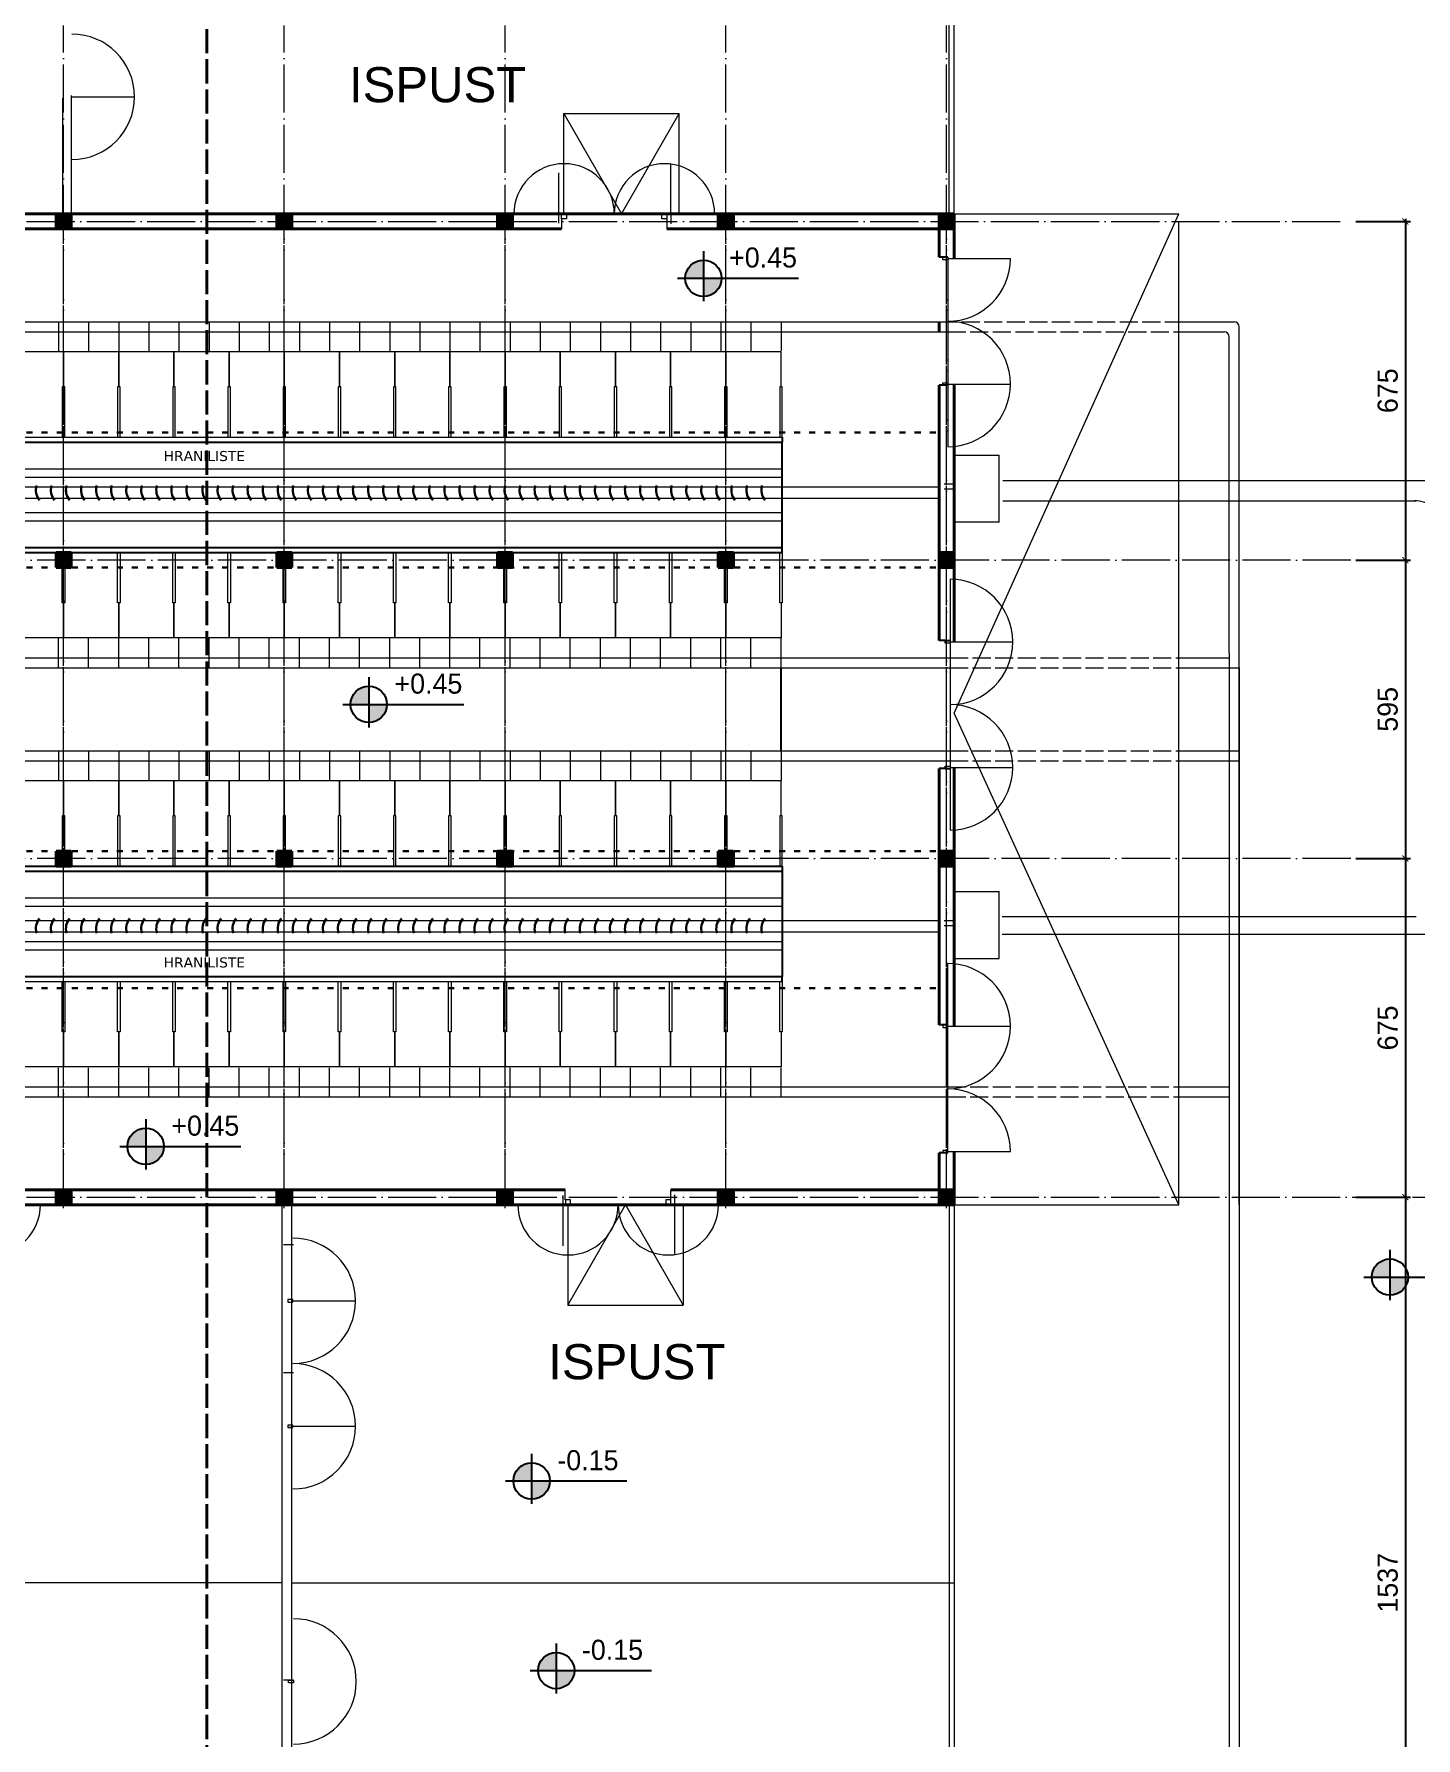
# Model space of a CAD drawing. Header units: millimetres. Extents: x 73 to 57768, y -40361 to 10065.
# Drawn here: x 6789 to 9543, y 4768 to 8164 of the extents above; entities that cross this region are included whole.
import ezdxf

# ---------------------------------------------------------------- set-up
doc = ezdxf.new("R2010")
doc.units = ezdxf.units.MM
for name, pattern in [('ACAD_ISO02W100', [15, 12, -3]), ('ACAD_ISO03W100', [30, 12, -18]), ('ACAD_ISO04W100', [30, 24, -3, 0, -3])]:
    doc.linetypes.add(name, pattern=pattern)
for name, color, linetype, lineweight in [('1', 7, 'Continuous', 15), ('cijevi', 151, 'ACAD_ISO03W100', 30), ('fekalna', 43, 'Continuous', 5), ('kote', 124, 'Continuous', 5), ('kote i srafura', 9, 'Continuous', 5), ('presjek A-A B- B', 40, 'Continuous', 40)]:
    doc.layers.add(name, color=color, linetype=linetype, lineweight=lineweight)
doc.layers.add('pogled', color=7, linetype='Continuous', lineweight=5, true_color=0x8db1c3)
doc.layers.add('presjek', color=7, linetype='Continuous', lineweight=40, true_color=0xe37da2)
doc.layers.add('sjeccica', color=20, linetype='Continuous')
doc.layers.add('TEXT', color=7, linetype='Continuous')
doc.dimstyles.new('1-200', dxfattribs={"dimtxt": 40, "dimasz": 12, "dimexe": 10, "dimexo": 10, "dimgap": 15, "dimtad": 1, "dimdec": 0, "dimtxsty": 'Standard', "dimblk": 'ARCHTICK', "dimcen": 2.5, "dimdle": 5, "dimadec": 0, "dimazin": 0, "dimtfac": 1, "dimtdec": 0, "dimtmove": 0, "dimatfit": 3, "dimldrblk": 'ARCHTICK', "dimfxl": 1, "dimarcsym": 0})

# ---------------------------------------------------------------- blocks, each defined once
blk = doc.blocks.new('A$C064C6560')
at = {"layer": '1'}
for points in [[(70, 112.5), (0, 112.5), (0, 2.5), (70, 2.5)], [(170, 2.5), (170, 112.5)]]:
    blk.add_lwpolyline(points, dxfattribs=at)
for points in [[(70, 110), (170, 110), (170, 115), (70, 115)], [(70, 0), (170, 0), (170, 5), (70, 5)]]:
    blk.add_lwpolyline(points, close=True, dxfattribs=at)
blk = doc.blocks.new('_ArchTick')
at = {"layer": 'kote', "color": 0, "const_width": 0.15}
blk.add_lwpolyline([(-0.5, -0.5), (0.5, 0.5)], dxfattribs=at)
blk = doc.blocks.new('*D164')
at = {"layer": 'Defpoints', "color": 0}
for p in [(9413.4, 7790.8), (9413.4, 7115.8), (9522.1, 7115.8)]:
    blk.add_point(p, dxfattribs=at)
at = {"layer": 'kote i srafura', "color": 0, "lineweight": -2}
for p, q in [((9423.4, 7790.8), (9532.1, 7790.8)), ((9522.1, 7795.8), (9522.1, 7110.8)), ((9423.4, 7115.8), (9532.1, 7115.8))]:
    blk.add_line(p, q, dxfattribs=at)
at = {"layer": 'kote i srafura', "color": 0, "lineweight": -2, "xscale": 12, "yscale": 12, "zscale": 12}
for p, rotation in [((9522.1, 7790.8), 90), ((9522.1, 7115.8), 270)]:
    blk.add_blockref('_ArchTick', p, dxfattribs=dict(at, rotation=rotation))
at = {"layer": 'kote i srafura', "color": 0, "insert": (9487.1, 7453.3), "char_height": 40, "attachment_point": 5, "rotation": 90}
blk.add_mtext('675', dxfattribs=at)
blk = doc.blocks.new('*D165')
at = {"layer": 'Defpoints', "color": 0}
for p in [(9413.4, 7115.8), (9413.4, 6520.8), (9522.1, 6520.8)]:
    blk.add_point(p, dxfattribs=at)
at = {"layer": 'kote i srafura', "color": 0, "lineweight": -2}
for p, q in [((9423.4, 7115.8), (9532.1, 7115.8)), ((9522.1, 7120.8), (9522.1, 6515.8)), ((9423.4, 6520.8), (9532.1, 6520.8))]:
    blk.add_line(p, q, dxfattribs=at)
at = {"layer": 'kote i srafura', "color": 0, "lineweight": -2, "xscale": 12, "yscale": 12, "zscale": 12}
for p, rotation in [((9522.1, 7115.8), 90), ((9522.1, 6520.8), 270)]:
    blk.add_blockref('_ArchTick', p, dxfattribs=dict(at, rotation=rotation))
at = {"layer": 'kote i srafura', "color": 0, "insert": (9487.1, 6818.3), "char_height": 40, "attachment_point": 5, "rotation": 90}
blk.add_mtext('595', dxfattribs=at)
blk = doc.blocks.new('*D166')
at = {"layer": 'Defpoints', "color": 0}
for p in [(9413.4, 6520.8), (9413.4, 5845.8), (9522.1, 5845.8)]:
    blk.add_point(p, dxfattribs=at)
at = {"layer": 'kote i srafura', "color": 0, "lineweight": -2}
for p, q in [((9423.4, 6520.8), (9532.1, 6520.8)), ((9522.1, 6525.8), (9522.1, 5840.8)), ((9423.4, 5845.8), (9532.1, 5845.8))]:
    blk.add_line(p, q, dxfattribs=at)
at = {"layer": 'kote i srafura', "color": 0, "lineweight": -2, "xscale": 12, "yscale": 12, "zscale": 12}
for p, rotation in [((9522.1, 6520.8), 90), ((9522.1, 5845.8), 270)]:
    blk.add_blockref('_ArchTick', p, dxfattribs=dict(at, rotation=rotation))
at = {"layer": 'kote i srafura', "color": 0, "insert": (9487.1, 6183.3), "char_height": 40, "attachment_point": 5, "rotation": 90}
blk.add_mtext('675', dxfattribs=at)
blk = doc.blocks.new('*D167')
at = {"layer": 'Defpoints', "color": 0}
for p in [(9413.4, 5845.8), (9413.4, 4309.2), (9522.1, 4309.2)]:
    blk.add_point(p, dxfattribs=at)
at = {"layer": 'kote i srafura', "color": 0, "lineweight": -2}
for p, q in [((9423.4, 5845.8), (9532.1, 5845.8)), ((9522.1, 5850.8), (9522.1, 4304.2)), ((9423.4, 4309.2), (9532.1, 4309.2))]:
    blk.add_line(p, q, dxfattribs=at)
at = {"layer": 'kote i srafura', "color": 0, "lineweight": -2, "xscale": 12, "yscale": 12, "zscale": 12}
for p, rotation in [((9522.1, 5845.8), 90), ((9522.1, 4309.2), 270)]:
    blk.add_blockref('_ArchTick', p, dxfattribs=dict(at, rotation=rotation))
at = {"layer": 'kote i srafura', "color": 0, "insert": (9487.1, 5077.5), "char_height": 40, "attachment_point": 5, "rotation": 90}
blk.add_mtext('1537', dxfattribs=at)

msp = doc.modelspace()

# ---------------------------------------------------------------- hatches: boundary and pattern name
at = {"layer": 'presjek'}
for points in [[(6862.775, 7805.822), (6832.775, 7805.822), (6832.775, 7775.822), (6862.775, 7775.822)], [(7302.775, 7805.822), (7272.775, 7805.822), (7272.775, 7775.822), (7302.775, 7775.822)], [(7742.775, 7805.822), (7712.775, 7805.822), (7712.775, 7775.822), (7742.775, 7775.822)], [(8182.775, 7805.822), (8152.775, 7805.822), (8152.775, 7775.822), (8182.775, 7775.822)], [(8622.775, 7805.822), (8592.775, 7805.822), (8592.775, 7775.822), (8622.775, 7775.822)], [(6862.775, 7130.822), (6832.775, 7130.822), (6832.775, 7100.822), (6862.775, 7100.822)], [(7302.775, 7130.822), (7272.775, 7130.822), (7272.775, 7100.822), (7302.775, 7100.822)], [(7742.775, 7130.822), (7712.775, 7130.822), (7712.775, 7100.822), (7742.775, 7100.822)], [(8182.775, 7130.822), (8152.775, 7130.822), (8152.775, 7100.822), (8182.775, 7100.822)], [(8622.775, 7130.822), (8592.775, 7130.822), (8592.775, 7100.822), (8622.775, 7100.822)], [(6862.775, 6535.822), (6832.775, 6535.822), (6832.775, 6505.822), (6862.775, 6505.822)], [(7302.775, 6535.822), (7272.775, 6535.822), (7272.775, 6505.822), (7302.775, 6505.822)], [(7742.775, 6535.822), (7712.775, 6535.822), (7712.775, 6505.822), (7742.775, 6505.822)], [(8182.775, 6535.822), (8152.775, 6535.822), (8152.775, 6505.822), (8182.775, 6505.822)], [(8622.775, 6535.822), (8592.775, 6535.822), (8592.775, 6505.822), (8622.775, 6505.822)], [(6862.775, 5860.822), (6832.775, 5860.822), (6832.775, 5830.822), (6862.775, 5830.822)], [(7302.775, 5860.822), (7272.775, 5860.822), (7272.775, 5830.822), (7302.775, 5830.822)], [(7742.775, 5860.822), (7712.775, 5860.822), (7712.775, 5830.822), (7742.775, 5830.822)], [(8182.775, 5860.822), (8152.775, 5860.822), (8152.775, 5830.822), (8182.775, 5830.822)], [(8622.775, 5860.822), (8592.775, 5860.822), (8592.775, 5830.822), (8622.775, 5830.822)]]:
    msp.add_hatch(color=256, dxfattribs=at).paths.add_polyline_path(points)
at = {"layer": 'TEXT'}
h = msp.add_hatch(color=256, dxfattribs=at)
h.paths.add_polyline_path([(8123.085, 7677.469), (8123.085, 7713.705, 0.41421356), (8086.85, 7677.469)])
h.paths.add_polyline_path([(8159.321, 7677.469), (8123.085, 7677.469), (8123.085, 7641.233, 0.41421356)])
h = msp.add_hatch(color=256, dxfattribs=at)
h.paths.add_polyline_path([(7456.108, 6828.201), (7456.108, 6864.436, 0.41421356), (7419.872, 6828.201)])
h.paths.add_polyline_path([(7492.344, 6828.201), (7456.108, 6828.201), (7456.108, 6791.965, 0.41421356)])
h = msp.add_hatch(color=256, dxfattribs=at)
h.paths.add_polyline_path([(7011.456, 5947.184), (7011.456, 5983.419, 0.41421356), (6975.22, 5947.184)])
h.paths.add_polyline_path([(7047.692, 5947.184), (7011.456, 5947.184), (7011.456, 5910.948, 0.41421356)])
h = msp.add_hatch(color=256, dxfattribs=at)
h.paths.add_polyline_path([(9491.262, 5686.678), (9491.262, 5722.914, 0.41421356), (9455.026, 5686.678)])
h.paths.add_polyline_path([(9527.498, 5686.678), (9491.262, 5686.678), (9491.262, 5650.442, 0.41421356)])
h = msp.add_hatch(color=256, dxfattribs=at)
h.paths.add_polyline_path([(7780.699, 5280.354), (7780.699, 5316.59, 0.41421356), (7744.463, 5280.354)])
h.paths.add_polyline_path([(7816.935, 5280.354), (7780.699, 5280.354), (7780.699, 5244.118, 0.41421356)])
h = msp.add_hatch(color=256, dxfattribs=at)
h.paths.add_polyline_path([(7829.697, 4902.521), (7829.697, 4938.757, 0.41421356), (7793.461, 4902.521)])
h.paths.add_polyline_path([(7865.932, 4902.521), (7829.697, 4902.521), (7829.697, 4866.285, 0.41421356)])

# ---------------------------------------------------------------- linework, layer by layer
for p, q in [((8609.915, 7719.226), (8592.775, 7719.226)), ((8609.915, 7464.226), (8592.775, 7464.226)), ((5527.775, 7350.822), (8280.275, 7350.822)), ((8280.275, 7360.822), (8280.275, 7350.822)), ((8280.275, 7140.822), (8280.275, 7350.822)), ((5527.775, 7140.822), (8280.275, 7140.822)), ((8280.275, 7130.822), (8280.275, 7140.822)), ((5527.775, 7130.822), (8280.275, 7130.822)), ((8604.643, 6955.194), (8592.775, 6955.194)), ((8604.643, 6955.194), (8614.643, 6955.194)), ((8277.775, 6735.822), (8277.775, 6900.822)), ((8604.643, 6700.194), (8592.775, 6700.194)), ((8604.643, 6700.194), (8614.643, 6700.194)), ((5527.775, 6505.822), (8280.275, 6505.822)), ((5527.775, 6495.822), (8280.275, 6495.822)), ((8280.275, 6505.822), (8280.275, 6495.822)), ((8280.275, 6495.822), (8280.275, 6285.822)), ((5527.775, 6285.822), (8280.275, 6285.822)), ((8280.275, 6275.822), (8280.275, 6285.822)), ((8609.915, 6189.251), (8592.775, 6189.251)), ((8609.915, 5934.251), (8592.775, 5934.251))]:
    msp.add_line(p, q)
at = {"layer": '1', "color": 251, "linetype": 'ACAD_ISO04W100', "ltscale": 4}
for p, q in [((6847.775, 5845.822), (6847.775, 8181.36)), ((7287.775, 5845.822), (7287.775, 8181.36)), ((7727.775, 5845.822), (7727.775, 8181.36)), ((8167.775, 5845.822), (8167.775, 8181.36)), ((8607.775, 5845.822), (8607.775, 8181.36)), ((5212.775, 7790.822), (9413.368, 7790.822)), ((6847.775, 5824.181), (6847.775, 7805.822)), ((7287.775, 5824.181), (7287.775, 7805.822)), ((7727.775, 5824.181), (7727.775, 7805.822)), ((8167.775, 5824.181), (8167.775, 7805.822)), ((8607.775, 5824.181), (8607.775, 7805.822)), ((9413.368, 7115.822), (5197.775, 7115.822)), ((9413.368, 6520.822), (5197.775, 6520.822)), ((5212.775, 5845.822), (9978.31, 5845.822))]:
    msp.add_line(p, q, dxfattribs=at)
at = {"layer": 'cijevi'}
for p, q in [((5304.089, 7370.383), (8592.775, 7370.383)), ((5304.089, 7100.822), (8592.775, 7100.822)), ((5304.089, 6535.822), (8592.775, 6535.822)), ((5304.089, 6262.726), (8592.775, 6262.726))]:
    msp.add_line(p, q, dxfattribs=at)
at = {"layer": 'fekalna'}
for p, q in [((6864.306, 8039.18), (6989.306, 8039.18)), ((7834.923, 7787.45), (7834.923, 7887.45)), ((8057.816, 7805.822), (8057.816, 7905.822)), ((7839.923, 7795.822), (7839.923, 7775.822)), ((8050.408, 7795.822), (8050.408, 7775.822)), ((8058.132, 7805.822), (8058.132, 7785.822)), ((8609.915, 7716.726), (8734.915, 7716.726)), ((8609.915, 7716.726), (8609.915, 7591.726)), ((5527.775, 7590.822), (8592.775, 7590.822)), ((6837.775, 7590.822), (6837.775, 7533.126)), ((6897.775, 7590.822), (6897.775, 7533.126)), ((6957.775, 7590.822), (6957.775, 7533.126)), ((7017.775, 7590.822), (7017.775, 7533.126)), ((7077.775, 7590.822), (7077.775, 7533.126)), ((7137.775, 7590.822), (7137.775, 7533.126)), ((7197.775, 7590.822), (7197.775, 7533.126)), ((7257.775, 7590.822), (7257.775, 7533.126)), ((7317.775, 7590.822), (7317.775, 7533.126)), ((7377.775, 7590.822), (7377.775, 7533.126)), ((7437.775, 7590.822), (7437.775, 7533.126)), ((7497.775, 7590.822), (7497.775, 7533.126)), ((7557.775, 7590.822), (7557.775, 7533.126)), ((7617.775, 7590.822), (7617.775, 7533.126)), ((7677.775, 7590.822), (7677.775, 7533.126)), ((7737.775, 7590.822), (7737.775, 7533.126)), ((7797.775, 7590.822), (7797.775, 7533.126)), ((7857.775, 7590.822), (7857.775, 7533.126)), ((7917.775, 7590.822), (7917.775, 7533.126)), ((7977.775, 7590.822), (7977.775, 7533.126)), ((8037.775, 7590.822), (8037.775, 7533.126)), ((8097.775, 7590.822), (8097.775, 7533.126)), ((8157.775, 7590.822), (8157.775, 7533.126)), ((8217.775, 7590.822), (8217.775, 7533.126)), ((8277.775, 7590.822), (8277.775, 7533.126)), ((8609.915, 7591.726), (8609.915, 7466.726)), ((9070.775, 7590.822), (9180.775, 7590.822)), ((9190.775, 5830.822), (9190.775, 7580.822)), ((5527.775, 7570.822), (8609.915, 7570.822)), ((9070.775, 7570.822), (9160.775, 7570.822)), ((9170.775, 6930.822), (9170.775, 7560.822)), ((8609.915, 7466.726), (8609.915, 7341.726)), ((8609.915, 7466.726), (8734.915, 7466.726)), ((8614.643, 7077.694), (8614.643, 6952.694)), ((6837.775, 6900.822), (6837.775, 6960.461)), ((6897.775, 6900.822), (6897.775, 6960.461)), ((6957.775, 6900.822), (6957.775, 6960.461)), ((7017.775, 6900.822), (7017.775, 6960.461)), ((7077.775, 6900.822), (7077.775, 6960.461)), ((7137.775, 6900.822), (7137.775, 6960.461)), ((7197.775, 6900.822), (7197.775, 6960.461)), ((7257.775, 6900.822), (7257.775, 6960.461)), ((7317.775, 6900.822), (7317.775, 6960.461)), ((7377.775, 6900.822), (7377.775, 6960.461)), ((7437.775, 6900.822), (7437.775, 6960.461)), ((7497.775, 6900.822), (7497.775, 6960.461)), ((7557.775, 6900.822), (7557.775, 6960.461)), ((7617.775, 6900.822), (7617.775, 6960.461)), ((7677.775, 6900.822), (7677.775, 6960.461)), ((7737.775, 6900.822), (7737.775, 6960.461)), ((7797.775, 6900.822), (7797.775, 6960.461)), ((7857.775, 6900.822), (7857.775, 6960.461)), ((7917.775, 6900.822), (7917.775, 6960.461)), ((7977.775, 6900.822), (7977.775, 6960.461)), ((8037.775, 6900.822), (8037.775, 6960.461)), ((8097.775, 6900.822), (8097.775, 6960.461)), ((8157.775, 6900.822), (8157.775, 6960.461)), ((8217.775, 6900.822), (8217.775, 6960.461)), ((8277.775, 6900.822), (8277.775, 6960.461)), ((8614.643, 6952.694), (8739.643, 6952.694)), ((8614.643, 6952.694), (8614.643, 6827.694)), ((9170.775, 6930.822), (9170.775, 1329.161)), ((5527.775, 6920.822), (8614.643, 6920.822)), ((5527.775, 6900.822), (8614.643, 6900.822)), ((9070.775, 6920.822), (9170.775, 6920.822)), ((9070.775, 6900.822), (9190.775, 6900.822)), ((9190.775, 6900.822), (9190.775, 1329.161)), ((8614.643, 6827.694), (8614.643, 6702.694)), ((5527.775, 6735.822), (8614.643, 6735.822)), ((6837.775, 6735.822), (6837.775, 6676.184)), ((6897.775, 6735.822), (6897.775, 6676.184)), ((6957.775, 6735.822), (6957.775, 6676.184)), ((7017.775, 6735.822), (7017.775, 6676.184)), ((7077.775, 6735.822), (7077.775, 6676.184)), ((7137.775, 6735.822), (7137.775, 6676.184)), ((7197.775, 6735.822), (7197.775, 6676.184)), ((7257.775, 6735.822), (7257.775, 6676.184)), ((7317.775, 6735.822), (7317.775, 6676.184)), ((7377.775, 6735.822), (7377.775, 6676.184)), ((7437.775, 6735.822), (7437.775, 6676.184)), ((7497.775, 6735.822), (7497.775, 6676.184)), ((7557.775, 6735.822), (7557.775, 6676.184)), ((7617.775, 6735.822), (7617.775, 6676.184)), ((7677.775, 6735.822), (7677.775, 6676.184)), ((7737.775, 6735.822), (7737.775, 6676.184)), ((7797.775, 6735.822), (7797.775, 6676.184)), ((7857.775, 6735.822), (7857.775, 6676.184)), ((7917.775, 6735.822), (7917.775, 6676.184)), ((7977.775, 6735.822), (7977.775, 6676.184)), ((8037.775, 6735.822), (8037.775, 6676.184)), ((8097.775, 6735.822), (8097.775, 6676.184)), ((8157.775, 6735.822), (8157.775, 6676.184)), ((8217.775, 6735.822), (8217.775, 6676.184)), ((8277.775, 6735.822), (8277.775, 6676.184)), ((9070.775, 6735.822), (9190.775, 6735.822)), ((5527.775, 6715.822), (8614.643, 6715.822)), ((8614.643, 6702.694), (8614.643, 6577.694)), ((8614.643, 6702.694), (8739.643, 6702.694)), ((9070.775, 6715.822), (9170.775, 6715.822)), ((9170.775, 6715.822), (9190.775, 6715.822)), ((8609.915, 6186.751), (8609.915, 6311.751)), ((8609.915, 6186.751), (8734.915, 6186.751)), ((8609.915, 6061.751), (8609.915, 6186.751)), ((6837.775, 6045.822), (6837.775, 6103.519)), ((6897.775, 6045.822), (6897.775, 6103.519)), ((6957.775, 6045.822), (6957.775, 6103.519)), ((7017.775, 6045.822), (7017.775, 6103.519)), ((7077.775, 6045.822), (7077.775, 6103.519)), ((7137.775, 6045.822), (7137.775, 6103.519)), ((7197.775, 6045.822), (7197.775, 6103.519)), ((7257.775, 6045.822), (7257.775, 6103.519)), ((7317.775, 6045.822), (7317.775, 6103.519)), ((7377.775, 6045.822), (7377.775, 6103.519)), ((7437.775, 6045.822), (7437.775, 6103.519)), ((7497.775, 6045.822), (7497.775, 6103.519)), ((7557.775, 6045.822), (7557.775, 6103.519)), ((7617.775, 6045.822), (7617.775, 6103.519)), ((7677.775, 6045.822), (7677.775, 6103.519)), ((7737.775, 6045.822), (7737.775, 6103.519)), ((7797.775, 6045.822), (7797.775, 6103.519)), ((7857.775, 6045.822), (7857.775, 6103.519)), ((7917.775, 6045.822), (7917.775, 6103.519)), ((7977.775, 6045.822), (7977.775, 6103.519)), ((8037.775, 6045.822), (8037.775, 6103.519)), ((8097.775, 6045.822), (8097.775, 6103.519)), ((8157.775, 6045.822), (8157.775, 6103.519)), ((8217.775, 6045.822), (8217.775, 6103.519)), ((8277.775, 6045.822), (8277.775, 6103.519)), ((5527.775, 6065.822), (8609.915, 6065.822)), ((5527.775, 6045.822), (8609.915, 6045.822)), ((8609.915, 5936.751), (8609.915, 6061.751)), ((9070.775, 6065.822), (9170.775, 6065.822)), ((9070.775, 6045.822), (9170.775, 6045.822)), ((8609.915, 5936.751), (8734.915, 5936.751)), ((7842.686, 5849.194), (7842.686, 5749.194)), ((7847.686, 5840.822), (7847.686, 5860.822)), ((8058.171, 5840.822), (8058.171, 5860.822)), ((8065.895, 5830.822), (8065.895, 5850.822)), ((8065.579, 5830.822), (8065.579, 5730.822))]:
    msp.add_line(p, q, dxfattribs=at)
at = {"layer": 'fekalna', "linetype": 'ACAD_ISO02W100', "ltscale": 3}
for p, q in [((8592.775, 7590.822), (9070.775, 7590.822)), ((8609.915, 7570.822), (9070.775, 7570.822)), ((8614.643, 6920.822), (9070.775, 6920.822)), ((8614.643, 6900.822), (9070.775, 6900.822)), ((8614.643, 6735.822), (9070.775, 6735.822)), ((8614.643, 6715.822), (9070.775, 6715.822)), ((8609.915, 6065.822), (9070.775, 6065.822)), ((8609.915, 6045.822), (9070.775, 6045.822))]:
    msp.add_line(p, q, dxfattribs=at)
at = {"layer": 'fekalna', "ltscale": 5}
for points in [[(6845.758, 8036.68), (6845.758, 7805.822)], [(6863.921, 7805.822), (6863.921, 8041.68)]]:
    msp.add_lwpolyline(points, dxfattribs=at)
at = {"layer": 'fekalna'}
for points in [[(7850.432, 7805.822), (7850.432, 7795.822), (7840.432, 7795.822), (7840.432, 7805.822)], [(8050.432, 7805.822), (8050.432, 7795.822), (8040.432, 7795.822), (8040.432, 7805.822)], [(8609.915, 7714.226), (8599.915, 7714.226), (8599.915, 7719.226), (8609.915, 7719.226)], [(8609.915, 7464.226), (8599.915, 7464.226), (8599.915, 7469.226), (8609.915, 7469.226)], [(8614.643, 6950.194), (8604.643, 6950.194), (8604.643, 6955.194), (8614.643, 6955.194)], [(8614.643, 6700.194), (8604.643, 6700.194), (8604.643, 6705.194), (8614.643, 6705.194)], [(8609.915, 6189.251), (8599.915, 6189.251), (8599.915, 6184.251), (8609.915, 6184.251)], [(8609.915, 5939.251), (8599.915, 5939.251), (8599.915, 5934.251), (8609.915, 5934.251)], [(7858.195, 5830.822), (7858.195, 5840.822), (7848.195, 5840.822), (7848.195, 5830.822)], [(8058.195, 5830.822), (8058.195, 5840.822), (8048.195, 5840.822), (8048.195, 5830.822)]]:
    msp.add_lwpolyline(points, close=True, dxfattribs=at)
for centre, radius, start, end in [((6864.306, 8039.18), 125, 270, 90), ((7845.432, 7805.822), 100, 0, 180), ((8045.432, 7805.822), 100, 0, 180), ((8609.915, 7716.726), 125, 270, 360), ((8609.915, 7466.726), 125, 270, 90), ((9180.775, 7580.822), 10, 0, 90), ((9160.775, 7560.822), 10, 0, 90), ((8614.643, 6952.694), 125, 270, 90), ((8614.643, 6702.694), 125, 270, 90), ((8609.915, 6186.751), 125, 270, 90), ((8609.915, 5936.751), 125, 0, 90), ((6701.839, 5830.962), 100, 180, 0), ((7853.195, 5830.822), 100, 180, 0), ((8053.195, 5830.822), 100, 180, 0)]:
    msp.add_arc(centre, radius, start, end, dxfattribs=at)
at = {"layer": 'pogled', "ltscale": 5}
for p, q in [((8612.775, 7805.822), (8612.775, 8605.822)), ((8622.775, 7805.822), (8622.775, 8605.822)), ((8622.775, 7805.822), (9070.775, 7805.822)), ((8622.775, 6810.822), (9070.775, 7805.822)), ((9070.775, 5830.822), (9070.775, 7790.822)), ((9070.775, 5830.822), (8622.775, 6810.822)), ((8622.775, 5830.822), (9070.775, 5830.822))]:
    msp.add_line(p, q, dxfattribs=at)
at = {"layer": 'pogled', "ltscale": 55}
for p, q in [((7844.758, 8005.683), (7959.77, 7805.683)), ((7844.758, 7805.683), (7844.758, 8005.683)), ((7844.758, 8005.683), (8074.782, 8005.683)), ((7959.77, 7805.683), (8074.782, 8005.683)), ((8074.782, 7805.683), (8074.782, 8005.683)), ((7852.682, 5630.962), (7967.693, 5830.962)), ((7852.682, 5830.962), (7852.682, 5630.962)), ((7967.693, 5830.962), (8082.705, 5630.962)), ((8082.705, 5830.962), (8082.705, 5630.962)), ((7852.682, 5630.962), (8082.705, 5630.962))]:
    msp.add_line(p, q, dxfattribs=at)
at = {"layer": 'pogled', "ltscale": 3}
for p, q in [((8622.881, 7324.975, -92.528), (8712.412, 7324.975, -92.528)), ((8712.449, 7191.536), (8712.449, 7324.975)), ((5527.775, 7297.822), (8280.275, 7297.822)), ((5527.775, 7280.822), (8280.275, 7280.822)), ((5527.775, 7262.064), (8592.775, 7262.064)), ((5527.775, 7239.462), (8592.775, 7239.462)), ((5527.775, 7210.822), (8280.275, 7210.822)), ((5527.775, 7193.822), (8280.275, 7193.822)), ((8622.881, 7192.019, -92.528), (8712.412, 7192.019, -92.528)), ((8622.881, 6454.975, -92.528), (8712.412, 6454.975, -92.528)), ((8712.449, 6321.536), (8712.449, 6454.975)), ((5527.775, 6442.822), (8280.275, 6442.822)), ((5527.775, 6425.822), (8280.275, 6425.822)), ((5527.775, 6397.182), (8592.775, 6397.182)), ((5527.775, 6374.58), (8592.775, 6374.58)), ((5527.775, 6355.822), (8280.275, 6355.822)), ((5527.775, 6338.822), (8280.275, 6338.822)), ((8622.881, 6322.019, -92.528), (8712.412, 6322.019, -92.528))]:
    msp.add_line(p, q, dxfattribs=at)
at = {"layer": 'pogled'}
for p, q in [((8612.775, 5830.822), (8612.775, 4324.181)), ((8622.775, 5830.822), (8622.775, 4324.181)), ((7306.184, 5750.706), (7286.184, 5750.706)), ((7304.789, 5641.898), (7294.789, 5641.898)), ((7304.789, 5639.398), (7429.789, 5639.398)), ((7306.184, 5495.706), (7286.184, 5495.706)), ((7304.789, 5386.898), (7294.789, 5386.898)), ((7304.789, 5389.398), (7429.789, 5389.398)), ((7282.775, 5077.501), (5922.775, 5077.501)), ((7302.775, 5077.501), (8622.775, 5077.501)), ((7306.184, 4883.323), (7286.184, 4883.323)), ((7306.184, 4883.323), (7296.184, 4883.323))]:
    msp.add_line(p, q, dxfattribs=at)
at = {"layer": 'pogled', "elevation": 92.528}
for points in [[(8719.846, 7274.171), (9574.877, 7274.171)], [(8719.846, 7234.171), (9542.768, 7234.171)], [(8718.261, 6405.718), (9543.373, 6405.718)], [(8718.261, 6369.891), (9574.967, 6369.891)]]:
    msp.add_lwpolyline(points, dxfattribs=at)
at = {"layer": 'pogled', "lineweight": 5, "ltscale": 3}
for points in [[(8622.881, 7266.899), (8602.785, 7266.899)], [(8622.881, 7256.899), (8602.785, 7256.899)], [(8622.881, 6396.899), (8602.785, 6396.899)], [(8622.881, 6386.899), (8602.785, 6386.899)]]:
    msp.add_lwpolyline(points, dxfattribs=at)
at = {"layer": 'pogled'}
msp.add_lwpolyline([(7282.775, 5830.822), (7282.775, 4324.181), (7302.775, 4324.181), (7302.775, 5830.822)], dxfattribs=at)
for points in [[(7294.789, 5636.898), (7304.789, 5636.898), (7304.789, 5641.898), (7294.789, 5641.898)], [(7294.789, 5386.898), (7304.789, 5386.898), (7304.789, 5391.898), (7294.789, 5391.898)], [(7296.184, 4883.323), (7306.184, 4883.323), (7306.184, 4878.323), (7296.184, 4878.323)]]:
    msp.add_lwpolyline(points, close=True, dxfattribs=at)
at = {"layer": 'pogled', "ltscale": 3}
for centre, radius, start, end in [((6823.563, 7255.339), 32.304, 163.970973, 219.689658), ((6823.563, 7255.339), 30.304, 163.970973, 219.689658), ((6853.563, 7255.339), 32.304, 163.970973, 219.689658), ((6853.563, 7255.339), 30.304, 163.970973, 219.689658), ((6883.563, 7255.339), 32.304, 163.970973, 219.689658), ((6883.563, 7255.339), 30.304, 163.970973, 219.689658), ((6913.563, 7255.339), 32.304, 163.970973, 219.689658), ((6913.563, 7255.339), 32.304, 163.970973, 219.689658), ((6913.563, 7255.339), 30.304, 163.970973, 219.689658), ((6913.563, 7255.339), 30.304, 163.970973, 219.689658), ((6943.563, 7255.339), 32.304, 163.970973, 219.689658), ((6943.563, 7255.339), 30.304, 163.970973, 219.689658), ((6973.563, 7255.339), 32.304, 163.970973, 219.689658), ((6973.563, 7255.339), 30.304, 163.970973, 219.689658), ((7003.563, 7255.339), 32.304, 163.970973, 219.689658), ((7003.563, 7255.339), 30.304, 163.970973, 219.689658), ((7033.563, 7255.339), 32.304, 163.970973, 219.689658), ((7033.563, 7255.339), 30.304, 163.970973, 219.689658), ((7063.563, 7255.339), 32.304, 163.970973, 219.689658), ((7063.563, 7255.339), 30.304, 163.970973, 219.689658), ((7093.563, 7255.339), 32.304, 163.970973, 219.689658), ((7093.563, 7255.339), 30.304, 163.970973, 219.689658), ((7123.563, 7255.339), 32.304, 163.970973, 219.689658), ((7123.563, 7255.339), 30.304, 163.970973, 219.689658), ((7155.606, 7255.339), 32.304, 163.970973, 219.689658), ((7155.606, 7255.339), 30.304, 163.970973, 219.689658), ((7185.606, 7255.339), 32.304, 163.970973, 219.689658), ((7185.606, 7255.339), 30.304, 163.970973, 219.689658), ((7215.606, 7255.339), 32.304, 163.970973, 219.689658), ((7215.606, 7255.339), 30.304, 163.970973, 219.689658), ((7245.606, 7255.339), 32.304, 163.970973, 219.689658), ((7245.606, 7255.339), 30.304, 163.970973, 219.689658), ((7275.606, 7255.339), 32.304, 163.970973, 219.689658), ((7275.606, 7255.339), 30.304, 163.970973, 219.689658), ((7305.606, 7255.339), 32.304, 163.970973, 219.689658), ((7305.606, 7255.339), 30.304, 163.970973, 219.689658), ((7335.606, 7255.339), 32.304, 163.970973, 219.689658), ((7335.606, 7255.339), 30.304, 163.970973, 219.689658), ((7365.606, 7255.339), 32.304, 163.970973, 219.689658), ((7365.606, 7255.339), 32.304, 163.970973, 219.689658), ((7365.606, 7255.339), 30.304, 163.970973, 219.689658), ((7365.606, 7255.339), 30.304, 163.970973, 219.689658), ((7395.606, 7255.339), 32.304, 163.970973, 219.689658), ((7395.606, 7255.339), 30.304, 163.970973, 219.689658), ((7425.606, 7255.339), 32.304, 163.970973, 219.689658), ((7425.606, 7255.339), 30.304, 163.970973, 219.689658), ((7455.606, 7255.339), 32.304, 163.970973, 219.689658), ((7455.606, 7255.339), 30.304, 163.970973, 219.689658), ((7485.606, 7255.339), 32.304, 163.970973, 219.689658), ((7485.606, 7255.339), 30.304, 163.970973, 219.689658), ((7515.606, 7255.339), 32.304, 163.970973, 219.689658), ((7515.606, 7255.339), 30.304, 163.970973, 219.689658), ((7545.606, 7255.339), 32.304, 163.970973, 219.689658), ((7545.606, 7255.339), 30.304, 163.970973, 219.689658), ((7575.606, 7255.339), 32.304, 163.970973, 219.689658), ((7575.606, 7255.339), 30.304, 163.970973, 219.689658), ((7607.648, 7255.339), 32.304, 163.970973, 219.689658), ((7607.648, 7255.339), 30.304, 163.970973, 219.689658), ((7637.648, 7255.339), 32.304, 163.970973, 219.689658), ((7637.648, 7255.339), 30.304, 163.970973, 219.689658), ((7667.648, 7255.339), 32.304, 163.970973, 219.689658), ((7667.648, 7255.339), 30.304, 163.970973, 219.689658), ((7697.648, 7255.339), 32.304, 163.970973, 219.689658), ((7697.648, 7255.339), 30.304, 163.970973, 219.689658), ((7727.648, 7255.339), 32.304, 163.970973, 219.689658), ((7727.648, 7255.339), 30.304, 163.970973, 219.689658), ((7757.648, 7255.339), 32.304, 163.970973, 219.689658), ((7757.648, 7255.339), 30.304, 163.970973, 219.689658), ((7787.648, 7255.339), 32.304, 163.970973, 219.689658), ((7787.648, 7255.339), 30.304, 163.970973, 219.689658), ((7817.648, 7255.339), 32.304, 163.970973, 219.689658), ((7817.648, 7255.339), 32.304, 163.970973, 219.689658), ((7817.648, 7255.339), 30.304, 163.970973, 219.689658), ((7817.648, 7255.339), 30.304, 163.970973, 219.689658), ((7847.648, 7255.339), 32.304, 163.970973, 219.689658), ((7847.648, 7255.339), 30.304, 163.970973, 219.689658), ((7877.648, 7255.339), 32.304, 163.970973, 219.689658), ((7877.648, 7255.339), 30.304, 163.970973, 219.689658), ((7907.648, 7255.339), 32.304, 163.970973, 219.689658), ((7907.648, 7255.339), 30.304, 163.970973, 219.689658), ((7937.648, 7255.339), 32.304, 163.970973, 219.689658), ((7937.648, 7255.339), 30.304, 163.970973, 219.689658), ((7967.648, 7255.339), 32.304, 163.970973, 219.689658), ((7967.648, 7255.339), 30.304, 163.970973, 219.689658), ((7997.648, 7255.339), 32.304, 163.970973, 219.689658), ((7997.648, 7255.339), 30.304, 163.970973, 219.689658), ((8027.648, 7255.339), 32.304, 163.970973, 219.689658), ((8027.648, 7255.339), 30.304, 163.970973, 219.689658), ((8059.691, 7255.339), 32.304, 163.970973, 219.689658), ((8059.691, 7255.339), 30.304, 163.970973, 219.689658), ((8089.691, 7255.339), 32.304, 163.970973, 219.689658), ((8089.691, 7255.339), 30.304, 163.970973, 219.689658), ((8119.691, 7255.339), 32.304, 163.970973, 219.689658), ((8119.691, 7255.339), 30.304, 163.970973, 219.689658), ((8149.691, 7255.339), 32.304, 163.970973, 219.689658), ((8149.691, 7255.339), 30.304, 163.970973, 219.689658), ((8179.691, 7255.339), 32.304, 163.970973, 219.689658), ((8179.691, 7255.339), 30.304, 163.970973, 219.689658), ((8209.691, 7255.339), 32.304, 163.970973, 219.689658), ((8209.691, 7255.339), 30.304, 163.970973, 219.689658), ((8239.691, 7255.339), 32.304, 163.970973, 219.689658), ((8239.691, 7255.339), 30.304, 163.970973, 219.689658), ((8269.691, 7255.339), 32.304, 163.970973, 219.689658), ((8269.691, 7255.339), 30.304, 163.970973, 219.689658), ((6823.563, 6381.305), 32.304, 140.310342, 196.029027), ((6823.563, 6381.305), 30.304, 140.310342, 196.029027), ((6853.563, 6381.305), 32.304, 140.310342, 196.029027), ((6853.563, 6381.305), 30.304, 140.310342, 196.029027), ((6883.563, 6381.305), 32.304, 140.310342, 196.029027), ((6883.563, 6381.305), 30.304, 140.310342, 196.029027), ((6913.563, 6381.305), 32.304, 140.310342, 196.029027), ((6913.563, 6381.305), 32.304, 140.310342, 196.029027), ((6913.563, 6381.305), 30.304, 140.310342, 196.029027), ((6913.563, 6381.305), 30.304, 140.310342, 196.029027), ((6943.563, 6381.305), 32.304, 140.310342, 196.029027), ((6943.563, 6381.305), 30.304, 140.310342, 196.029027), ((6973.563, 6381.305), 32.304, 140.310342, 196.029027), ((6973.563, 6381.305), 30.304, 140.310342, 196.029027), ((7003.563, 6381.305), 32.304, 140.310342, 196.029027), ((7003.563, 6381.305), 30.304, 140.310342, 196.029027), ((7033.563, 6381.305), 32.304, 140.310342, 196.029027), ((7033.563, 6381.305), 30.304, 140.310342, 196.029027), ((7063.563, 6381.305), 32.304, 140.310342, 196.029027), ((7063.563, 6381.305), 30.304, 140.310342, 196.029027), ((7093.563, 6381.305), 32.304, 140.310342, 196.029027), ((7093.563, 6381.305), 30.304, 140.310342, 196.029027), ((7123.563, 6381.305), 32.304, 140.310342, 196.029027), ((7123.563, 6381.305), 30.304, 140.310342, 196.029027), ((7155.606, 6381.305), 32.304, 140.310342, 196.029027), ((7155.606, 6381.305), 30.304, 140.310342, 196.029027), ((7185.606, 6381.305), 32.304, 140.310342, 196.029027), ((7185.606, 6381.305), 30.304, 140.310342, 196.029027), ((7215.606, 6381.305), 32.304, 140.310342, 196.029027), ((7215.606, 6381.305), 30.304, 140.310342, 196.029027), ((7245.606, 6381.305), 32.304, 140.310342, 196.029027), ((7245.606, 6381.305), 30.304, 140.310342, 196.029027), ((7275.606, 6381.305), 32.304, 140.310342, 196.029027), ((7275.606, 6381.305), 30.304, 140.310342, 196.029027), ((7305.606, 6381.305), 32.304, 140.310342, 196.029027), ((7305.606, 6381.305), 30.304, 140.310342, 196.029027), ((7335.606, 6381.305), 32.304, 140.310342, 196.029027), ((7335.606, 6381.305), 30.304, 140.310342, 196.029027), ((7365.606, 6381.305), 32.304, 140.310342, 196.029027), ((7365.606, 6381.305), 32.304, 140.310342, 196.029027), ((7365.606, 6381.305), 30.304, 140.310342, 196.029027), ((7365.606, 6381.305), 30.304, 140.310342, 196.029027), ((7395.606, 6381.305), 32.304, 140.310342, 196.029027), ((7395.606, 6381.305), 30.304, 140.310342, 196.029027), ((7425.606, 6381.305), 32.304, 140.310342, 196.029027), ((7425.606, 6381.305), 30.304, 140.310342, 196.029027), ((7455.606, 6381.305), 32.304, 140.310342, 196.029027), ((7455.606, 6381.305), 30.304, 140.310342, 196.029027), ((7485.606, 6381.305), 32.304, 140.310342, 196.029027), ((7485.606, 6381.305), 30.304, 140.310342, 196.029027), ((7515.606, 6381.305), 32.304, 140.310342, 196.029027), ((7515.606, 6381.305), 30.304, 140.310342, 196.029027), ((7545.606, 6381.305), 32.304, 140.310342, 196.029027), ((7545.606, 6381.305), 30.304, 140.310342, 196.029027), ((7575.606, 6381.305), 32.304, 140.310342, 196.029027), ((7575.606, 6381.305), 30.304, 140.310342, 196.029027), ((7607.648, 6381.305), 32.304, 140.310342, 196.029027), ((7607.648, 6381.305), 30.304, 140.310342, 196.029027), ((7637.648, 6381.305), 32.304, 140.310342, 196.029027), ((7637.648, 6381.305), 30.304, 140.310342, 196.029027), ((7667.648, 6381.305), 32.304, 140.310342, 196.029027), ((7667.648, 6381.305), 30.304, 140.310342, 196.029027), ((7697.648, 6381.305), 32.304, 140.310342, 196.029027), ((7697.648, 6381.305), 30.304, 140.310342, 196.029027), ((7727.648, 6381.305), 32.304, 140.310342, 196.029027), ((7727.648, 6381.305), 30.304, 140.310342, 196.029027), ((7757.648, 6381.305), 32.304, 140.310342, 196.029027), ((7757.648, 6381.305), 30.304, 140.310342, 196.029027), ((7787.648, 6381.305), 32.304, 140.310342, 196.029027), ((7787.648, 6381.305), 30.304, 140.310342, 196.029027), ((7817.648, 6381.305), 32.304, 140.310342, 196.029027), ((7817.648, 6381.305), 32.304, 140.310342, 196.029027), ((7817.648, 6381.305), 30.304, 140.310342, 196.029027), ((7817.648, 6381.305), 30.304, 140.310342, 196.029027), ((7847.648, 6381.305), 32.304, 140.310342, 196.029027), ((7847.648, 6381.305), 30.304, 140.310342, 196.029027), ((7877.648, 6381.305), 32.304, 140.310342, 196.029027), ((7877.648, 6381.305), 30.304, 140.310342, 196.029027), ((7907.648, 6381.305), 32.304, 140.310342, 196.029027), ((7907.648, 6381.305), 30.304, 140.310342, 196.029027), ((7937.648, 6381.305), 32.304, 140.310342, 196.029027), ((7937.648, 6381.305), 30.304, 140.310342, 196.029027), ((7967.648, 6381.305), 32.304, 140.310342, 196.029027), ((7967.648, 6381.305), 30.304, 140.310342, 196.029027), ((7997.648, 6381.305), 32.304, 140.310342, 196.029027), ((7997.648, 6381.305), 30.304, 140.310342, 196.029027), ((8027.648, 6381.305), 32.304, 140.310342, 196.029027), ((8027.648, 6381.305), 30.304, 140.310342, 196.029027), ((8059.691, 6381.305), 32.304, 140.310342, 196.029027), ((8059.691, 6381.305), 30.304, 140.310342, 196.029027), ((8089.691, 6381.305), 32.304, 140.310342, 196.029027), ((8089.691, 6381.305), 30.304, 140.310342, 196.029027), ((8119.691, 6381.305), 32.304, 140.310342, 196.029027), ((8119.691, 6381.305), 30.304, 140.310342, 196.029027), ((8149.691, 6381.305), 32.304, 140.310342, 196.029027), ((8149.691, 6381.305), 30.304, 140.310342, 196.029027), ((8179.691, 6381.305), 32.304, 140.310342, 196.029027), ((8179.691, 6381.305), 30.304, 140.310342, 196.029027), ((8209.691, 6381.305), 32.304, 140.310342, 196.029027), ((8209.691, 6381.305), 30.304, 140.310342, 196.029027), ((8239.691, 6381.305), 32.304, 140.310342, 196.029027), ((8239.691, 6381.305), 30.304, 140.310342, 196.029027), ((8269.691, 6381.305), 32.304, 140.310342, 196.029027), ((8269.691, 6381.305), 30.304, 140.310342, 196.029027)]:
    msp.add_arc(centre, radius, start, end, dxfattribs=at)
at = {"layer": 'pogled', "ltscale": 5}
msp.add_arc((9541.289, 7181.512), 52.68, 358.724312, 91.608823, dxfattribs=at)
at = {"layer": 'pogled'}
for centre in [(7304.789, 5639.398), (7304.789, 5389.398), (7306.184, 4880.823)]:
    msp.add_arc(centre, 125, 270, 90, dxfattribs=at)
at = {"layer": 'presjek'}
for p, q in [((8592.775, 7805.822), (5182.775, 7805.822)), ((6832.775, 7805.822), (6862.775, 7805.822)), ((6832.775, 7775.822), (6832.775, 7805.822)), ((6862.775, 7805.822), (6862.775, 7775.822)), ((7272.775, 7805.822), (7302.775, 7805.822)), ((7272.775, 7775.822), (7272.775, 7805.822)), ((7302.775, 7805.822), (7302.775, 7775.822)), ((7712.775, 7805.822), (7742.775, 7805.822)), ((7712.775, 7775.822), (7712.775, 7805.822)), ((7742.775, 7805.822), (7742.775, 7775.822)), ((8152.775, 7805.822), (8182.775, 7805.822)), ((8152.775, 7775.822), (8152.775, 7805.822)), ((8182.775, 7805.822), (8182.775, 7775.822)), ((8592.775, 7805.822), (8622.775, 7805.822)), ((8592.775, 7775.822), (8592.775, 7805.822)), ((8622.775, 7805.822), (8622.775, 7775.822)), ((8622.775, 7716.726), (8622.775, 7790.822)), ((5851.832, 7775.822), (7839.923, 7775.822)), ((6862.775, 7775.822), (6832.775, 7775.822)), ((7302.775, 7775.822), (7272.775, 7775.822)), ((7742.775, 7775.822), (7712.775, 7775.822)), ((8050.408, 7775.822), (8592.775, 7775.822)), ((8182.775, 7775.822), (8152.775, 7775.822)), ((8622.775, 7775.822), (8592.775, 7775.822)), ((8592.775, 7775.822), (8592.775, 7719.226)), ((8592.775, 7590.822), (8592.775, 7570.822)), ((8622.775, 7590.822), (8622.775, 7592.389)), ((8592.775, 7464.226), (8592.775, 6955.194)), ((8622.775, 6952.694), (8622.775, 7466.726)), ((6832.775, 7130.822), (6862.775, 7130.822)), ((6832.775, 7100.822), (6832.775, 7130.822)), ((6862.775, 7100.822), (6832.775, 7100.822)), ((6862.775, 7130.822), (6862.775, 7100.822)), ((7272.775, 7130.822), (7302.775, 7130.822)), ((7272.775, 7100.822), (7272.775, 7130.822)), ((7302.775, 7100.822), (7272.775, 7100.822)), ((7302.775, 7130.822), (7302.775, 7100.822)), ((7712.775, 7130.822), (7742.775, 7130.822)), ((7712.775, 7100.822), (7712.775, 7130.822)), ((7742.775, 7100.822), (7712.775, 7100.822)), ((7742.775, 7130.822), (7742.775, 7100.822)), ((8152.775, 7130.822), (8182.775, 7130.822)), ((8152.775, 7100.822), (8152.775, 7130.822)), ((8182.775, 7100.822), (8152.775, 7100.822)), ((8182.775, 7130.822), (8182.775, 7100.822)), ((8592.775, 7130.822), (8622.775, 7130.822)), ((8592.775, 7100.822), (8592.775, 7130.822)), ((8622.775, 7100.822), (8592.775, 7100.822)), ((8622.775, 7130.822), (8622.775, 7100.822)), ((8622.775, 6827.429), (8622.775, 6827.959)), ((8592.775, 6700.194), (8592.775, 6189.251)), ((8622.775, 6186.751), (8622.775, 6702.694)), ((6832.775, 6535.822), (6862.775, 6535.822)), ((6832.775, 6505.822), (6832.775, 6535.822)), ((6862.775, 6535.822), (6862.775, 6505.822)), ((7272.775, 6535.822), (7302.775, 6535.822)), ((7272.775, 6505.822), (7272.775, 6535.822)), ((7302.775, 6535.822), (7302.775, 6505.822)), ((7712.775, 6535.822), (7742.775, 6535.822)), ((7712.775, 6505.822), (7712.775, 6535.822)), ((7742.775, 6535.822), (7742.775, 6505.822)), ((8152.775, 6535.822), (8182.775, 6535.822)), ((8152.775, 6505.822), (8152.775, 6535.822)), ((8182.775, 6535.822), (8182.775, 6505.822)), ((8592.775, 6535.822), (8622.775, 6535.822)), ((8592.775, 6505.822), (8592.775, 6535.822)), ((8622.775, 6535.822), (8622.775, 6505.822)), ((6862.775, 6505.822), (6832.775, 6505.822)), ((7302.775, 6505.822), (7272.775, 6505.822)), ((7742.775, 6505.822), (7712.775, 6505.822)), ((8182.775, 6505.822), (8152.775, 6505.822)), ((8622.775, 6505.822), (8592.775, 6505.822)), ((8622.775, 6061.087), (8622.775, 6062.414)), ((8592.775, 5934.251), (8592.775, 5860.822)), ((8622.775, 5830.822), (8622.775, 5936.751)), ((7847.686, 5860.822), (6706.815, 5860.822)), ((6832.775, 5860.822), (6862.775, 5860.822)), ((6832.775, 5830.822), (6832.775, 5860.822)), ((6862.775, 5860.822), (6862.775, 5830.822)), ((7272.775, 5860.822), (7302.775, 5860.822)), ((7272.775, 5830.822), (7272.775, 5860.822)), ((7302.775, 5860.822), (7302.775, 5830.822)), ((7712.775, 5860.822), (7742.775, 5860.822)), ((7712.775, 5830.822), (7712.775, 5860.822)), ((7742.775, 5860.822), (7742.775, 5830.822)), ((8592.775, 5860.822), (8058.171, 5860.822)), ((8152.775, 5860.822), (8182.775, 5860.822)), ((8152.775, 5830.822), (8152.775, 5860.822)), ((8182.775, 5860.822), (8182.775, 5830.822)), ((8592.775, 5860.822), (8622.775, 5860.822)), ((8592.775, 5830.822), (8592.775, 5860.822)), ((8622.775, 5860.822), (8622.775, 5830.822)), ((5494.752, 5830.822), (8622.775, 5830.822)), ((6862.775, 5830.822), (6832.775, 5830.822)), ((7302.775, 5830.822), (7272.775, 5830.822)), ((7742.775, 5830.822), (7712.775, 5830.822)), ((8182.775, 5830.822), (8152.775, 5830.822)), ((8622.775, 5830.822), (8592.775, 5830.822))]:
    msp.add_line(p, q, dxfattribs=at)
at = {"layer": 'presjek A-A B- B', "linetype": 'ACAD_ISO02W100', "ltscale": 4}
msp.add_lwpolyline([(7133.29, 8773.952), (7133.29, 1450.581), (6949.431, 1450.581)], dxfattribs=at)
at = {"layer": 'TEXT'}
for p, q in [((8123.085, 7731.611), (8123.085, 7631.611)), ((8071.314, 7677.469), (8312.745, 7677.469)), ((7456.108, 6882.343), (7456.108, 6782.343)), ((7404.336, 6828.201), (7645.767, 6828.201)), ((7011.456, 6001.326), (7011.456, 5901.326)), ((6959.684, 5947.184), (7201.115, 5947.184)), ((9491.262, 5740.82), (9491.262, 5640.82)), ((9439.49, 5686.678), (9680.921, 5686.678)), ((7780.699, 5334.496), (7780.699, 5234.496)), ((7728.927, 5280.354), (7970.358, 5280.354)), ((7829.697, 4956.663), (7829.697, 4856.663)), ((7777.925, 4902.521), (8019.356, 4902.521))]:
    msp.add_line(p, q, dxfattribs=at)
for centre in [(8123.085, 7677.469), (7456.108, 6828.201), (7011.456, 5947.184), (9491.262, 5686.678), (7780.699, 5280.354), (7829.697, 4902.521)]:
    msp.add_circle(centre, 36.236, dxfattribs=at)

# ---------------------------------------------------------------- block references
at = {"rotation": 270}
for p in [(6735.275, 7530.822), (6845.275, 7530.822), (6955.275, 7530.822), (7065.275, 7530.822), (7175.275, 7530.822), (7285.275, 7530.822), (7395.275, 7530.822), (7505.275, 7530.822), (7615.275, 7530.822), (7725.275, 7530.822), (7835.275, 7530.822), (7945.275, 7530.822), (8055.275, 7530.822), (8165.275, 7530.822), (6735.275, 6675.822), (6845.275, 6675.822), (6955.275, 6675.822), (7065.275, 6675.822), (7175.275, 6675.822), (7285.275, 6675.822), (7395.275, 6675.822), (7505.275, 6675.822), (7615.275, 6675.822), (7725.275, 6675.822), (7835.275, 6675.822), (7945.275, 6675.822), (8055.275, 6675.822), (8165.275, 6675.822)]:
    msp.add_blockref('A$C064C6560', p, dxfattribs=at)
at = {"xscale": -1, "rotation": 270}
for p in [(6735.275, 6960.822), (6845.275, 6960.822), (6955.275, 6960.822), (7065.275, 6960.822), (7175.275, 6960.822), (7285.275, 6960.822), (7395.275, 6960.822), (7505.275, 6960.822), (7615.275, 6960.822), (7725.275, 6960.822), (7835.275, 6960.822), (7945.275, 6960.822), (8055.275, 6960.822), (8165.275, 6960.822), (6735.275, 6105.822), (6845.275, 6105.822), (6955.275, 6105.822), (7065.275, 6105.822), (7175.275, 6105.822), (7285.275, 6105.822), (7395.275, 6105.822), (7505.275, 6105.822), (7615.275, 6105.822), (7725.275, 6105.822), (7835.275, 6105.822), (7945.275, 6105.822), (8055.275, 6105.822), (8165.275, 6105.822)]:
    msp.add_blockref('A$C064C6560', p, dxfattribs=at)

# ---------------------------------------------------------------- texts
at = {"layer": 'pogled', "char_height": 20, "width": 206.58542}
for insert, attachment_point in [((7047.426, 7312.819), 7), ((7047.426, 6323.825), 1)]:
    msp.add_mtext('{\\fVerdana|b0|i0|c238|p34;HRANILISTE}', dxfattribs=dict(at, insert=insert, attachment_point=attachment_point))
at = {"layer": 'sjeccica', "char_height": 70, "width": 333.0712, "attachment_point": 1}
for insert in [(7416.753, 8098.318), (7813.768, 5553.084)]:
    msp.add_mtext('{\\fArial|b0|i0|c0|p34;ISPUST}', dxfattribs=dict(at, insert=insert))
at = {"layer": 'TEXT', "char_height": 40, "width": 259.799, "attachment_point": 1}
for s, insert in [('+0.45', (8174.271, 7738.877)), ('+0.45', (7507.293, 6889.608)), ('+0.45', (7062.641, 6008.591)), ('-0.15', (7831.884, 5341.762)), ('-0.15', (7880.882, 4963.928))]:
    msp.add_mtext(s, dxfattribs=dict(at, insert=insert))

# ---------------------------------------------------------------- dimensions: what is measured, and where the dimension line sits
at = {"layer": 'kote i srafura'}
dim = msp.add_linear_dim(base=(9522.143, 7115.822), p1=(9413.368, 7790.822), p2=(9413.368, 7115.822), angle=90, dimstyle='1-200', dxfattribs=at)
dim.commit()
dim.dimension.update_dxf_attribs({"geometry": '*D164', "text_midpoint": (9487.143, 7453.322)})
for base, p1, p2, picture, middle in [((9522.143, 6520.822), (9413.368, 7115.822), (9413.368, 6520.822), '*D165', (9487.143, 6818.322)), ((9522.143, 5845.822), (9413.368, 6520.822), (9413.368, 5845.822), '*D166', (9487.143, 6183.322)), ((9522.143, 4309.181), (9413.368, 5845.822), (9413.368, 4309.181), '*D167', (9487.143, 5077.501))]:
    dim = msp.add_linear_dim(base=base, p1=p1, p2=p2, angle=90, dimstyle='1-200', override={"dimtmove": 1}, dxfattribs=at)
    dim.commit()
    dim.dimension.update_dxf_attribs({"geometry": picture, "text_midpoint": middle})

doc.saveas('drawing.dxf')
